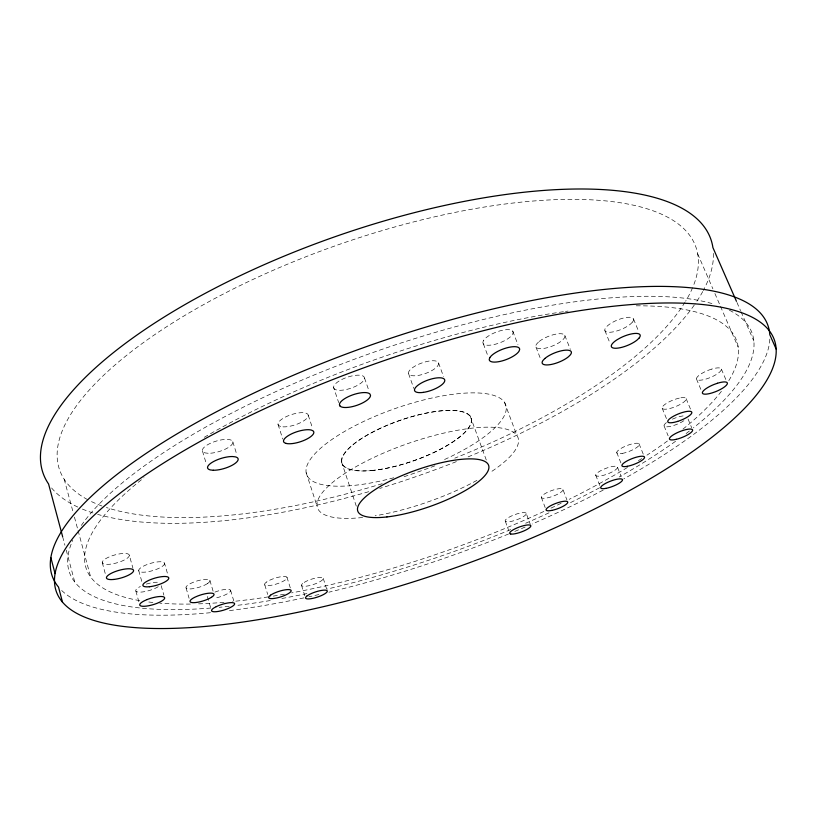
<?xml version="1.0" encoding="UTF-8"?>
<svg xmlns="http://www.w3.org/2000/svg" width="817" height="817" viewBox="0 0 817 817"><rect width="100%" height="100%" fill="white"/><g stroke="black" fill="none" stroke-linecap="round" stroke-linejoin="round"><path stroke-width="0.61" stroke-dasharray="4.08 3.06" d="M526.138 513.168L525.3 512.729A11.213 2.747 -20 0 0 512.453 515.558A11.213 2.747 -20 0 0 505.345 521.297L506.213 521.726A11.213 2.747 -20 0 0 518.999 518.887A11.213 2.747 -20 0 0 526.138 513.168L530.284 524.351M333.602 387.493L334.276 388.861A16.228 5.78 -18.8 0 0 351.514 388.004A16.228 5.78 -18.8 0 0 364.545 378.087L363.943 376.698A16.228 5.78 -18.8 0 0 346.612 377.464A16.228 5.78 -18.8 0 0 333.602 387.493L338.677 402.526M736.965 302.484L740.549 310.664M741.06 311.828L753.856 341.036M697.667 253.801L712.884 288.85M714.906 293.517L719.981 305.201M720.482 306.375L738.231 347.256M721.391 369.131L726.374 380.804M696.482 379.017L701.405 390.689M686.147 398.665L690.876 410.022M688.026 418.947L691.672 427.72M633.532 319.018L638.741 331.641M662.178 408.194L666.835 419.54M664.088 425.974L668.132 435.829M604.897 330.609L610.003 343.232M639.047 443.754L643.316 454.344M616.764 452.506L620.961 463.106M617.55 467.365A11.642 2.921 -21 0 1 601.057 475.872A11.642 2.921 -21 0 1 601.292 470.388A11.642 2.921 -21 0 1 617.55 467.365L621.165 476.495M564.802 335.389L570.337 349.4M595.716 475.096L599.729 485.39M535.972 347.092L540.956 359.929M512.759 331.181L517.958 344.733M562.995 489.649A11.52 2.89 -20.4 0 1 546.951 497.951A11.52 2.89 -20.4 0 1 546.532 492.784A11.52 2.89 -20.4 0 1 562.995 489.649L566.906 499.902M541.324 497.318L545.184 507.592M483.358 343.824L488.015 356.232M504.457 402.27L516.906 435.43M470.183 416.047L486.289 460.002M505.345 521.297L508.613 530.233M438.576 363.003A15.931 5.566 -19.9 0 1 417.385 375.565A15.931 5.566 -19.9 0 1 414.709 366.282A15.931 5.566 -19.9 0 1 438.576 363.003L443.498 376.525M408.571 373.675L413.79 388.351M364.545 378.087L368.916 390.751M341.465 461.748L356.283 506.111M308.244 415.22L312.625 428.506M306.171 472.686L317.108 506.315M278.046 424.442L282.743 439.005M323.256 578.426L326.575 588.771M301.514 585.34L304.792 595.716M286.941 577.211L290.29 587.883M232.814 441.752L236.971 455.12M264.779 584.931L267.71 594.429M202.453 451.035L206.527 464.464M230.588 590.293L233.856 601.149M209.898 580.397L213.298 591.855M210.52 607.235L207.661 597.554A12.03 3.084 -17.1 0 1 210.092 594.48M186.072 587.913L189.084 598.258M164.595 563.485A13.429 3.779 -16.3 0 1 145.303 572.104A13.429 3.779 -16.3 0 1 145.058 565.374A13.429 3.779 -16.3 0 1 164.595 563.485L167.751 574.474M161.184 585.707L163.89 595.154M138.716 570.552L141.831 581.592M129.331 555.284A14.032 4.075 -15.8 0 1 109.386 564.281A14.032 4.075 -15.8 0 1 108.641 557.163A14.032 4.075 -15.8 0 1 129.331 555.284L132.936 568.162M135.877 591.099L138.859 601.761M102.258 562.607L105.801 575.546M64.175 479.222L73.121 512.239M74.449 517.13L77.758 529.365M78.085 530.58L90.677 577.057M62.643 536.677L64.931 545.256M66.248 550.158L74.755 582.031M769.828 339.096A379.159 112.756 -19.3 0 1 623.769 478.915M603.191 490.077A379.159 112.756 -19.3 0 1 532.204 524.003M525.147 527.047A379.159 112.756 -19.3 0 1 513.311 532.03M508.552 533.991A379.159 112.756 -19.3 0 1 328.924 592.192M318.896 594.541A379.159 112.756 -19.3 0 1 308.867 596.798M303.863 597.881A379.159 112.756 -19.3 0 1 226.452 610.973M210.48 612.699A379.159 112.756 -19.3 0 1 61.489 590.293M729.438 310.246A361.676 107.313 -19.3 0 1 693.408 427.853M689.344 431.039A361.676 107.313 -19.3 0 1 685.187 434.215M675.536 441.303A361.676 107.313 -19.3 0 1 619.204 476.975M599.586 487.769A361.676 107.313 -19.3 0 1 568.663 503.507M548.983 512.831A361.676 107.313 -19.3 0 1 523.626 524.126M510.666 529.61A361.676 107.313 -19.3 0 1 326.882 589.128M306.916 593.571A361.676 107.313 -19.3 0 1 279.925 598.851M270.253 600.536A361.676 107.313 -19.3 0 1 235.439 605.571M229.138 606.296A361.676 107.313 -19.3 0 1 219.222 607.317M210.735 608.052A361.676 107.313 -19.3 0 1 72.784 540.262M81.332 525.433A361.676 107.313 -19.3 0 1 376.331 351.33A361.676 107.313 -19.3 0 1 714.477 304.302M158.192 586.667A12.939 3.503 -16.3 0 1 155.945 587.954L153.177 589.18A12.939 3.503 -16.3 0 1 137.532 591.957A12.939 3.503 -16.3 0 1 140.361 586.483M146.314 584.114A12.939 3.503 -16.3 0 1 159.632 582.674M214.932 592.1A12.03 3.084 -17.1 0 1 228.433 589.343A12.03 3.084 -17.1 0 1 228.076 593.356L225.9 594.551A12.03 3.084 -17.1 0 1 214.514 598.167M683.86 420.724A12.398 3.248 -21.8 0 1 670.89 426.26L668.326 426.729A12.398 3.248 -21.8 0 1 666.58 422.491M672.401 419.172A12.398 3.248 -21.8 0 1 680.357 416.415L682.941 415.935A12.398 3.248 -21.8 0 1 685.014 415.843M636.259 305.813A344.59 102.033 -19.3 0 1 728.744 380.763M721.391 391.343A344.59 102.033 -19.3 0 1 682.981 429.099M667.418 441.006A344.59 102.033 -19.3 0 1 646.962 455.151M641.662 458.592A344.59 102.033 -19.3 0 1 638.424 460.655M627.395 467.487A344.59 102.033 -19.3 0 1 569.214 499.31M561.095 503.292A344.59 102.033 -19.3 0 1 550.587 508.317M543.836 511.462A344.59 102.033 -19.3 0 1 291.608 592.887M284.387 594.204A344.59 102.033 -19.3 0 1 269.477 596.706M268.18 596.9A344.59 102.033 -19.3 0 1 232.59 601.506M224.032 602.313A344.59 102.033 -19.3 0 1 196.999 603.906M190.432 604.059A344.59 102.033 -19.3 0 1 159.775 603.14M152.881 602.486A344.59 102.033 -19.3 0 1 146.192 601.649M139.748 600.638A344.59 102.033 -19.3 0 1 143.976 477.72M204.281 437.299A344.59 102.033 -19.3 0 1 564.169 311.614M565.466 311.43A344.59 102.033 -19.3 0 1 568.06 311.073M362.615 517.508A106.251 30.862 -19.3 0 1 337.258 478.772A106.251 30.862 -19.3 0 1 483.613 427.26A106.251 30.862 -19.3 0 1 489.587 472.818M476.883 480.376A106.251 30.862 -19.3 0 1 375.156 515.782M713.425 253.403A353.781 126.594 -19.3 0 1 703.284 290.535M702.732 291.557A353.781 126.594 -19.3 0 1 694.971 304.057M694.246 305.098A353.781 126.594 -19.3 0 1 466.977 457.346M456.366 461.625A353.781 126.594 -19.3 0 1 379.762 488.403M368.712 491.691A353.781 126.594 -19.3 0 1 97.672 514.373M92.934 512.933A353.781 126.594 -19.3 0 1 79.8 507.97M77.789 507.051A353.781 126.594 -19.3 0 1 51.308 487.626M87.593 499.616A337.094 120.375 -19.3 0 1 336.492 245.386A337.094 120.375 -19.3 0 1 693.122 286.43M692.581 287.737A337.094 120.375 -19.3 0 1 685.667 301.146M685.024 302.188A337.094 120.375 -19.3 0 1 454.814 458.143M434.879 465.833A337.094 120.375 -19.3 0 1 402.567 477.199M382.172 483.695A337.094 120.375 -19.3 0 1 106.424 507.531M101.849 505.958A337.094 120.375 -19.3 0 1 88.818 500.259M393.763 477.761A105.464 32.874 -19.3 0 1 317.496 451.117A105.464 32.874 -19.3 0 1 480.917 393.14A105.464 32.874 -19.3 0 1 442.12 460.604M483.398 340.709L482.857 342.435A16.095 5.637 -21 0 0 495.827 344.1A16.095 5.637 -21 0 0 512.576 334.337L513.178 332.59A16.095 5.637 -21 0 0 500.218 330.814A16.095 5.637 -21 0 0 483.398 340.709M302.658 583.481L301.718 584.502A11.407 2.829 -18.1 0 0 308.734 585.769A11.407 2.829 -18.1 0 0 322.041 580.295L323.011 579.273A11.407 2.829 -18.1 0 0 316.026 577.966A11.407 2.829 -18.1 0 0 302.658 583.481M538.454 342.078L536.667 343.988A15.564 5.229 -21.5 0 0 543.468 348.481A15.564 5.229 -21.5 0 0 562.157 340.434L563.975 338.534A15.564 5.229 -21.5 0 0 557.286 333.918A15.564 5.229 -21.5 0 0 538.454 342.078M632.389 322.194L630.448 324.104A15.452 5.065 -22.4 0 1 608.859 332.274A15.452 5.065 -22.4 0 1 610.503 323.573L613.812 321.673A15.452 5.065 -22.4 0 1 629.55 317.262A15.452 5.065 -22.4 0 1 632.389 322.194M266.516 582.051L265.198 583.175A11.795 3.002 -17.7 0 0 270.744 585.36A11.795 3.002 -17.7 0 0 285.113 580.09L286.45 578.967A11.795 3.002 -17.7 0 0 280.956 576.731A11.795 3.002 -17.7 0 0 266.516 582.051M207.395 583.634L205.169 584.88A12.5 3.309 -16.9 0 1 188.39 588.894A12.5 3.309 -16.9 0 1 190.729 583.409L193.476 582.194A12.5 3.309 -16.9 0 1 207.579 579.376A12.5 3.309 -16.9 0 1 207.395 583.634M711.444 369.161L708.165 370.326A13.409 3.738 -22.5 0 0 696.492 378.465A13.409 3.738 -22.5 0 0 706.439 378.925L709.667 377.781A13.409 3.738 -22.5 0 0 721.37 369.641A13.409 3.738 -22.5 0 0 711.444 369.161M679.264 398.114L676.241 398.931A12.898 3.503 -22 0 0 662.679 406.529A12.898 3.503 -22 0 0 669.103 408.684L672.085 407.877A12.898 3.503 -22 0 0 685.626 400.299A12.898 3.503 -22 0 0 679.264 398.114M208.151 453.272L205.384 452.955A15.87 5.423 -16.9 0 1 207.048 445.081A15.87 5.423 -16.9 0 1 227.259 439.413L230.006 439.76A15.87 5.423 -16.9 0 1 228.178 447.614A15.87 5.423 -16.9 0 1 208.151 453.272M280.609 426.494L278.842 425.667A15.809 5.453 -17.9 0 1 286.471 416.537A15.809 5.453 -17.9 0 1 305.803 413.096L307.519 413.953A15.809 5.453 -17.9 0 1 299.788 423.012A15.809 5.453 -17.9 0 1 280.609 426.494M622.156 453.445A12.061 3.115 -21.3 0 0 639.354 444.509A12.061 3.115 -21.3 0 0 622.677 447.491A12.061 3.115 -21.3 0 0 622.156 453.445M371.378 470.49A68.311 21.273 -19.3 0 0 471.317 421.541A68.311 21.273 -19.3 0 0 376.923 430.008A68.311 21.273 -19.3 0 0 371.378 470.49M371.235 470.602A68.577 21.354 -19.3 0 0 471.562 421.46A68.577 21.354 -19.3 0 0 376.811 429.946A68.577 21.354 -19.3 0 0 371.235 470.602"/><path stroke-width="1.23" d="M776.15 349.063A380.436 109.56 -19.3 0 0 229.536 425.81A380.436 109.56 -19.3 0 0 240.28 622.401A380.436 109.56 -19.3 0 0 776.15 349.063L769.788 334.684A379.159 112.756 -19.3 0 0 367.803 346.142A379.159 112.756 -19.3 0 0 58.528 587.096L62.511 602.211M736.454 301.31L712.904 247.571A353.781 126.594 -19.3 0 0 330.425 238.339A353.781 126.594 -19.3 0 0 48.571 483.97L62.643 536.677M50.848 557.633L55.056 573.585M489.781 357.713L489.23 359.398A16.156 5.484 -20.9 0 0 502.189 360.9A16.156 5.484 -20.9 0 0 519.04 351.198L519.663 349.492A16.156 5.484 -20.9 0 0 506.714 347.879A16.156 5.484 -20.9 0 0 489.781 357.713M306.681 596.206L305.742 597.207A11.438 2.747 -18.1 0 0 312.737 598.361A11.438 2.747 -18.1 0 0 326.085 592.897L327.066 591.896A11.438 2.747 -18.1 0 0 320.101 590.691A11.438 2.747 -18.1 0 0 306.681 596.206M544.837 358.51L543.029 360.389A15.625 5.086 -21.4 0 0 549.78 364.709A15.625 5.086 -21.4 0 0 568.561 356.672L570.399 354.803A15.625 5.086 -21.4 0 0 563.761 350.36A15.625 5.086 -21.4 0 0 544.837 358.51M638.986 338.197L637.015 340.076A15.503 4.922 -22.2 0 1 615.334 348.267A15.503 4.922 -22.2 0 1 617.09 339.749L620.409 337.87A15.503 4.922 -22.2 0 1 636.198 333.407A15.503 4.922 -22.2 0 1 638.986 338.197M270.57 595.174L269.242 596.287A11.826 2.911 -17.7 0 0 274.767 598.35A11.826 2.911 -17.7 0 0 289.177 593.081L290.525 591.968A11.826 2.911 -17.7 0 0 285.051 589.854A11.826 2.911 -17.7 0 0 270.57 595.174M211.44 597.319L209.203 598.555A12.541 3.217 -17 0 1 192.393 602.64A12.541 3.217 -17 0 1 194.783 597.268L197.54 596.063A12.541 3.217 -17 0 1 211.664 593.162A12.541 3.217 -17 0 1 211.44 597.319M216.239 606.653L214.054 607.848A12.061 2.992 -17.2 0 0 214.708 611.77A12.061 2.992 -17.2 0 0 229.853 607.766L232.038 606.582A12.061 2.992 -17.2 0 0 231.456 602.619A12.061 2.992 -17.2 0 0 216.239 606.653M147.193 599.525L144.384 600.771A12.98 3.401 -16.4 0 0 141.504 606.143A12.98 3.401 -16.4 0 0 157.17 603.273L159.948 602.047A12.98 3.401 -16.4 0 0 162.9 596.655A12.98 3.401 -16.4 0 0 147.193 599.525M717.449 383.255L714.16 384.419A13.46 3.625 -22.4 0 0 702.395 392.477A13.46 3.625 -22.4 0 0 712.332 392.834L715.559 391.69A13.46 3.625 -22.4 0 0 727.355 383.633A13.46 3.625 -22.4 0 0 717.449 383.255M677.671 421.398L674.689 422.215A12.939 3.401 -21.9 0 1 668.286 420.173A12.939 3.401 -21.9 0 1 681.929 412.636L684.952 411.809A12.939 3.401 -21.9 0 1 691.284 413.872A12.939 3.401 -21.9 0 1 677.671 421.398M676.262 439.332L673.698 439.822A12.439 3.156 -21.8 0 1 671.155 436.36A12.439 3.156 -21.8 0 1 685.841 429.64L688.425 429.15A12.439 3.156 -21.8 0 1 690.886 432.632A12.439 3.156 -21.8 0 1 676.262 439.332M213.329 470.255L210.561 469.979A15.931 5.27 -17 0 1 212.287 462.269A15.931 5.27 -17 0 1 232.569 456.54L235.316 456.856A15.931 5.27 -17 0 1 233.417 464.536A15.931 5.27 -17 0 1 213.329 470.255M286.073 443.417L284.316 442.63A15.86 5.3 -18 0 1 292.026 433.643A15.86 5.3 -18 0 1 311.41 430.089L313.115 430.916A15.86 5.3 -18 0 1 305.292 439.832A15.86 5.3 -18 0 1 286.073 443.417M510.707 533.991L509.839 533.593A11.244 2.665 -20 0 1 517.008 527.925A11.244 2.665 -20 0 1 529.865 525.045L530.703 525.464A11.244 2.665 -20 0 1 523.513 531.101A11.244 2.665 -20 0 1 510.707 533.991M340.127 406.161L339.463 404.834A16.299 5.627 -18.8 0 1 352.576 394.917A16.299 5.627 -18.8 0 1 369.917 394.008L370.51 395.357A16.299 5.627 -18.8 0 1 357.376 405.161A16.299 5.627 -18.8 0 1 340.127 406.161M113.573 579.467A14.083 3.962 -15.9 0 0 133.59 570.501A14.083 3.962 -15.9 0 0 112.889 572.533A14.083 3.962 -15.9 0 0 113.573 579.467M149.44 586.729A13.48 3.676 -16.4 0 0 168.802 578.13A13.48 3.676 -16.4 0 0 149.256 580.162A13.48 3.676 -16.4 0 0 149.44 586.729M551.659 510.431A11.55 2.808 -20.4 0 0 567.774 502.179A11.55 2.808 -20.4 0 0 551.291 505.396A11.55 2.808 -20.4 0 0 551.659 510.431M605.948 488.372A11.673 2.839 -20.9 0 0 622.523 479.926A11.673 2.839 -20.9 0 0 606.245 483.041A11.673 2.839 -20.9 0 0 605.948 488.372M627.272 466.313A12.102 3.023 -21.2 0 0 644.562 457.428A12.102 3.023 -21.2 0 0 627.854 460.512A12.102 3.023 -21.2 0 0 627.272 466.313M423.39 392.374A15.993 5.413 -19.8 0 0 444.724 379.905A15.993 5.413 -19.8 0 0 420.816 383.336A15.993 5.413 -19.8 0 0 423.39 392.374M386.952 516.936A69.312 19.465 -19.3 0 0 488.801 468.519A69.312 19.465 -19.3 0 0 393.835 479.252A69.312 19.465 -19.3 0 0 386.952 516.936"/></g></svg>
